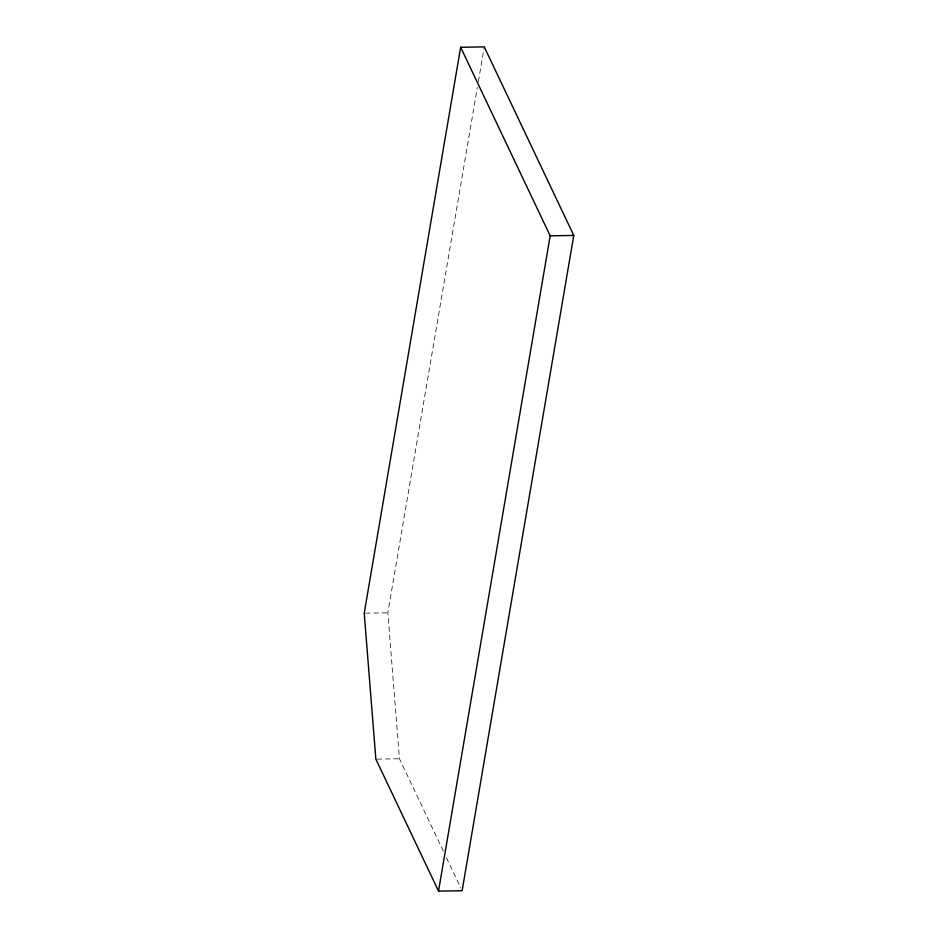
<?xml version="1.0" encoding="UTF-8"?>
<svg xmlns="http://www.w3.org/2000/svg" width="938" height="938" viewBox="0 0 938 938"><rect width="100%" height="100%" fill="white"/><g stroke="black" fill="none" stroke-linecap="round" stroke-linejoin="round"><path stroke-width="0.7" stroke-dasharray="4.69 3.52" d="M443.322 851.141L399.459 758.76L387.828 612.831L477.36 87.328M478.345 81.547L484.254 46.9M365.609 613.182L387.828 612.831M377.24 759.1L399.459 758.76M446.465 857.742L460.875 888.098"/><path stroke-width="1.41" d="M460.652 47.263L364.225 613.194L375.857 759.123L438.527 891.1L462.129 890.737L573.775 235.438L484.254 46.9L460.652 47.263L550.172 235.813L438.527 891.1M550.172 235.813L573.775 235.438"/></g></svg>
